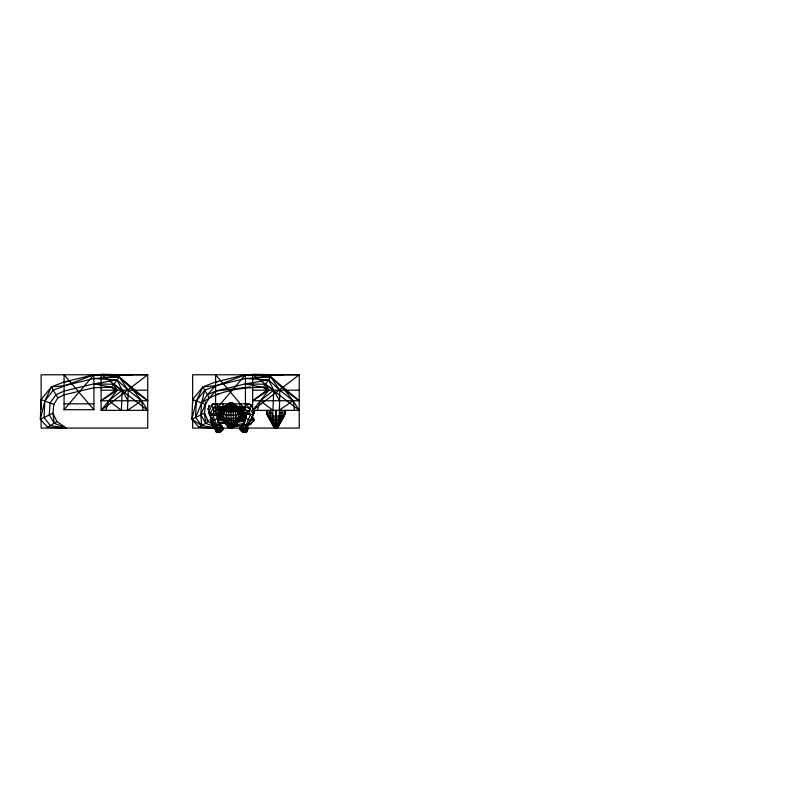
<?xml version="1.0" encoding="UTF-8"?>
<svg xmlns="http://www.w3.org/2000/svg" width="807" height="807" viewBox="0 0 807 807"><rect width="100%" height="100%" fill="white"/><g stroke="black" fill="none" stroke-linecap="round" stroke-linejoin="round"><path stroke-width="1.21" d="M266.835 410.36L267.561 415.756L273.724 427.085L275.933 428.467L278.133 427.085L284.306 415.756L285.032 410.36M213.754 415.252C215.166 414.869 211.565 415.403 214.38 414.717M285.779 410.36L285.042 413.84L277.84 426.479L278.133 427.085L275.933 428.467L276.004 410.36M229.138 425.793L229.571 426.691L229.158 425.723M216.7 414.949L215.903 415.272L216.811 414.132M215.358 427.71L201.811 425.612L191.864 419.237L196.363 401.008L202.88 386.916L215.59 381.953L245.439 374.781L270.738 376.919L279.787 390.205L279.242 419.226L275.933 428.366L272.615 419.226L273.704 390.205L268.56 379.946L245.439 378.513L215.59 385.726L202.88 386.916L192.631 399.566L191.864 419.237L199.057 427.286L215.328 427.982M209.638 405.79L208.66 406.96L209.618 405.881M97.576 375.598L93.925 374.781L53.252 390.144L44.849 401.008L44.042 417.471L50.296 425.612L66.315 428.083L54.18 423.241L52.969 413.204L40.35 419.237L44.849 401.008L51.366 386.916L64.076 385.726L93.925 378.513L117.045 379.946L122.19 390.205L121.383 410.36L108.874 400.746L101.117 410.36L147.721 410.36L141.588 400.746L133.195 390.205L119.224 376.919L93.925 374.781L64.076 381.953L51.366 386.916L41.117 399.566L40.35 419.237L47.542 427.286L66.315 428.083L56.934 421.567L52.969 413.204L53.807 404.448L57.811 397.972L64.076 394.855L93.925 387.713L111.77 387.31L115.068 389.045M54.18 423.241L49.277 414.969L50.074 403.016L55.935 394.744L64.076 391.072L93.925 383.85L117.045 379.946L128.273 390.205L141.588 400.746L127.466 410.36L128.273 390.205L119.224 376.919L93.925 378.513M284.952 414.354L281.593 415.978L272.746 416.14L270.426 410.36L270.264 415.978L271.374 420.79L274.935 428.366L276.922 428.366L277.82 427.367L276.922 428.366M227.836 426.721L232.103 427.448L235.24 420.598L235.594 411.782C237.772 411.126 243.704 411.953 243.472 408.493C236.481 404.499 225.657 404.499 218.667 408.493L219.08 412.75L218.546 409.109L243.603 409.109L243.169 412.377M238.479 419.408L234.746 425.491L237.046 423.272L238.287 419.247L236.996 423.453L232.154 427.801L233.626 426.54L233.556 425.521M210.264 412.609L209.527 413.567L210.314 412.851L209.699 412.155L210.314 412.851L209.86 413.255M227.937 426.035L228.169 425.561L229.38 427.841L229.148 426.933L229.642 427.801L228.088 426.661L228.139 425.582L228.734 427.105L232.043 427.387L229.591 427.417A3.46 1.443 0 0 1 227.433 426.126L228.018 425.158M207.792 409.401L207.823 408.675M208.488 408.261L208.731 409.744M208.569 409.028L208.599 408.322M204.766 390.144L201.589 403.016L200.782 414.969L201.811 425.612L195.556 417.471L196.363 401.008L204.766 390.144L245.439 374.781L249.091 375.598M233.334 411.782L233.233 424.149L227.957 423.584L220.604 416.452L219.847 414.596M218.384 421.204L218.949 423.594L222.066 426.378L223.065 429.122L219.877 432.229L217.991 432.512L216.145 428.598L215.55 428.88L217.224 432.391L216.447 432.27L215.449 429.526L215.651 425.844L208.67 412.448L212.231 420.901L215.983 427.286M242.362 414.223L241.545 416.452L233.233 424.149L236.32 421.859L239.669 417.522L232.295 425.884L229.844 425.884L222.47 417.522C223.66 421.879 230.146 422.747 229.955 427.438L233.193 427.165L234.091 426.661L234.05 425.531M228.805 411.782L228.906 424.149L226.908 420.598L226.545 411.782L221.683 411.106L218.586 409.492L243.553 409.492L243.23 411.661M209.608 410.259L211.938 404.781L213.794 403.833L249.111 403.833L250.967 404.781L254.225 412.448L247.255 425.844L247.719 429.223L246.448 432.27L245.671 432.391L246.448 432.27L247.204 430.625L248.415 423.231M243.684 432.33L245.641 428.103L245.066 427.74L243.553 431.352L242.584 431.916L242.483 430.847L241.071 430.817L242.342 426.449L241.636 427.982L242.705 428.487L243.401 426.953L243.976 427.317L242.039 431.523L242.544 430.413L243.139 430.696M247.356 428.88L245.792 432.421L244.36 432.431L245.651 428.023L244.955 429.556L245.953 430.494L247.204 430.625L247.356 428.88L244.299 429.707L243.3 428.769L243.996 427.236L242.584 431.916M225.274 420.114L222.954 420.134L219.05 416.947L219.322 413.941M228.774 425.612C227.988 426.913 225.012 423.645 224.891 422.172M217.043 431.987L218.536 432.431L217.355 429.838L217.254 428.023L217.84 427.74L219.353 431.352L220.311 431.916L220.351 430.413L219.282 430.918L219.877 432.229M205.846 402.017L204.484 413.204L205.694 423.241L215.62 427.206M238.015 420.114L239.951 420.134C251.391 408.09 245.742 413.688 244.319 424.785L247.719 429.223L246.619 431.553M229.027 425.824L229.571 426.691L229.41 426.025M212.645 414.465C212.947 413.85 211.757 415.06 212.13 415.292M267.964 410.36L267.359 414.949L272.161 422.707L279.696 422.707L284.498 414.899M280.079 422.253L280.554 421.335L280.11 421.96M217.527 414.697L217.87 414.405M218.102 431.483L217.991 432.512L216.447 432.27L215.187 429.223L215.651 425.844L214.48 423.231M245.358 417.612L245.691 415.302M230.136 426.52L230.005 427.428L232.184 427.438L236.259 424.25L237.248 422.172L234.756 423.544L233.001 426.964M241.071 430.817L240.304 429.344M246.448 432.27L243.018 432.229L239.83 429.122L240.829 426.378L243.956 423.594L244.793 420.003M240.829 430.06L242.342 426.449M241.747 426.167L240.577 427.478L241.051 427.7C239.356 433.208 240.92 425.319 242.322 426.53M244.36 432.431L244.198 431.2L244.793 431.483M242.988 411.752L243.472 408.493L218.667 408.493L218.969 412.377M212.191 415.232L211.565 414.859L212.786 414.263M245.772 403.833L243.492 412.942L248.869 411.126L250.967 404.781L245.772 403.833L249.948 408.735L253.237 414.213L250.412 414.737L246.488 413.103L244.017 416.947L239.951 420.528L237.631 420.578M210.859 413.588L210.385 414.354L210.758 413.255L211.515 413.799L210.93 414.596L210.97 413.265M284.397 415.242L277.386 427.66L274.037 427.367L272.705 424.24L274.017 426.479M223.862 419.247L225.143 421.728L229.995 426.6L232.154 426.6L235.008 422.586L238.297 419.741M277.386 427.66L281.007 419.055L281.441 410.36L279.111 416.14M215.156 414.576L214.743 415.655L215.671 414.556M223.216 412.528L219.615 411.499L217.497 412.72L217.254 413.951L217.698 414.788L219.423 414.778L224.407 413.557M252.944 410.299L254.225 412.448L250.674 420.901L247.255 425.844L243.522 423.968L245.267 415.323M232.951 426.953L232.154 427.801L232.951 427.115M237.187 407.162L236.37 405.588L234.131 404.821L232.951 403.248L230.984 403.066L229.027 403.248L226.414 405.588L225.607 405.477L224.689 407.031M217.043 414.475L216.004 415.302L216.447 414.818M209.87 413.335L209.205 413.033L210.012 412.296M240.244 429.778L239.83 429.122L240.829 426.378L243.956 423.594L244.138 424.189M240.526 430.424L240.002 428.406L241.091 426.076L244.309 424.785L245.853 425.561L250.412 414.737L248.869 411.126L244.541 409.704L248.869 411.126L243.845 416.947L238.015 419.701M216.629 414.667C216.891 413.063 216.165 416.624 216.942 414.122M243.3 431.16L243.018 432.229L243.553 431.352L244.138 431.634M208.983 412.155C208.115 411.974 208.882 411.57 209.124 411.479M274.471 427.66L271.313 421.335L272.937 425.36L274.209 426.217L278.324 425.935L280.009 422.101M218.536 432.431L218.697 431.2L219.211 432.33L217.254 428.023M242.514 412.226L243.139 410.057L219.01 410.057L219.635 412.226M277.84 426.479L279.232 424.764L280.765 419.66M217.497 412.72L217.698 413.688L221.774 414.031L222.006 413.255L224.407 412.861M238.055 419.045L237.934 421.143L235.008 422.586L234.373 423.988M216.276 431.553L215.187 429.223L218.717 424.341M223.852 419.741L225.395 422.878L228.31 426.046L230.005 427.428L232.144 427.428L234.191 423.584L241.565 416.079M218.909 427.236L220.412 430.847L221.824 430.817L222.006 429.627L220.936 430.131L221.39 431.13L219.494 426.953L218.909 427.236L220.311 431.916M105.798 410.36L108.874 400.746L117.267 390.205L113.938 384.283L93.925 383.85L111.77 387.31L115.391 390.205L101.117 400.746L147.721 400.746L119.224 376.919L111.77 387.31M257.312 410.36L260.389 400.746L268.781 390.205L265.453 384.283L245.439 383.85L215.59 391.072L207.449 394.744L201.589 403.016L195.556 417.471M233.364 426.792L232.648 426.116L233.364 426.792L232.154 427.801L232.759 427.296M230.681 406.052L231.448 403.833L232.224 406.052M240.657 416.866L239.951 420.528M215.358 415.403C213.23 415.655 216.629 415.544 215.489 414.505M241.444 412.75L242.231 410.571L219.918 410.571L220.704 412.75M281.401 420.407L278.879 424.381M245.953 430.494L246.75 428.598L244.904 432.512M242.302 414.596L241.545 416.452C235.513 419.045 224.992 420.366 220.472 415.454L220.684 415.01M270.426 410.36L268.267 415.534L271.788 422.253L266.814 413.84L267.823 412.508M250.15 386.906L215.59 391.072L209.326 397.972L205.321 404.448L200.782 414.969L205.694 423.241M238.983 418.056L237.006 421.728L234.282 424.462M227.635 425.39L228.401 427.024L232.033 427.337M227.645 425.37L227.382 425.965L227.735 425.319M232.013 426.52L232.144 427.428L234.595 424.038L236.945 423.08M228.411 427.135L227.645 425.511M227.483 426.106L227.745 425.531M241.959 430.131L241.505 431.13L243.401 426.953L241.575 428.416L240.577 427.478M244.36 429.274L245.066 427.74L243.23 429.203L242.231 428.265M233.314 427.105L234.434 425.985L233.394 424.916L234.151 425.37L234.101 426.681L229.551 427.448M227.756 426.54L229.763 427.206L228.078 426.55L228.119 425.531M228.119 425.723L228.774 427.115L232.245 427.317L229.41 427.286L228.613 426.439M233.314 425.067L234.413 426.106L233.354 427.145A3.46 1.443 0 0 1 229.571 427.458M224.608 420.77L225.143 423.453L227.998 425.017L229.955 427.438L228.845 426.288L228.774 424.613L224.982 420.851M233.314 424.926L234.413 425.965L233.354 426.953M214.733 415.262L215.146 415.625M241.737 414.243L240.365 417.017L235.654 422.424L227.897 422.969L226.495 422.424L221.784 417.017L219.938 413.315M246.014 430.06L246.75 428.598M269.871 417.683L269.498 418.43L272.978 424.381M234.091 426.489L233.334 426.943L234.393 426.076M224.971 407.253L225.758 405.739L226.636 405.961L229.097 403.682L230.984 403.419L232.89 403.54L235.392 405.82L236.441 405.457L237.278 407.031M224.78 407.162L225.607 405.588L226.464 405.729L229.037 403.389L232.93 403.318L235.503 405.628L236.36 405.477L235.553 405.588L232.951 403.248M225.072 407.222L225.839 405.76M213.219 415.181L213.663 415.282M224.992 407.091C225.193 404.226 228.129 406.698 229.077 403.54L232.89 403.611L235.503 405.729M224.8 407L225.607 405.477M227.897 426.005L229.349 427.811L229.662 426.55M219.06 411.863L217.133 403.833L212.947 408.735L209.669 414.213L211.555 414.566M208.942 406.859L209.618 405.497L208.66 406.96L209.215 406.466M208.741 411.681L208.952 410.844L208.438 411.913M211.656 415.03L212.231 414.384M213.29 415.141L213.734 414.848M280.463 421.526L282.198 418.944L281.986 417.683M216.296 430.343L215.55 428.88L215.701 430.625L216.357 430.777L216.942 430.494L216.145 428.598L218.011 429.99L220.25 428.921L221.148 426.167L223.065 429.122L222.661 429.778L222.066 430.06L220.563 426.449M221.007 430.565L219.494 426.953L221.32 428.416L222.318 427.478L222.066 426.378L218.949 423.594L219.373 423.968L218.586 424.785L215.651 425.844M213.492 425.128L210.445 419.761L211.777 417.703L210.203 419.842L212.554 425.198L214.793 423.907M235.109 418.369L238.741 411.459L223.398 411.459L227.029 418.369M209.023 405.941L209.618 405.81M209.144 406.274L208.7 406.92L208.811 406.335M217.497 413.588L217.254 412.992L217.698 414.788L217.698 413.688L219.423 414.778L219.292 413.729L222.006 413.255M210.203 419.842L211.585 417.804M213.361 403.762L212.594 403.661M213.038 419.499L210.445 419.761L211.908 417.754M279.605 423.564L280.059 422.101M246.801 424.916L250.513 424.492L254.195 419.842L252.117 416.795M279.525 400.746L273.704 390.205L260.389 400.746L252.631 410.36L299.236 410.36L293.102 400.746L284.71 390.205L270.738 376.919L245.439 378.513M236.653 421.476L239.558 417.955M213.895 415.494L214.168 414.546M232.93 403.389L229.037 403.389L226.464 405.628M64.076 409.704L93.925 374.781L93.925 409.704L64.076 409.704L64.076 374.781L93.925 409.704M219.322 409.704L215.59 409.704L245.439 374.781L245.439 409.704L242.947 409.704M207.449 394.744L215.59 385.726M232.638 427.508L229.148 427.508L228.421 426.792L229.662 425.541M216.004 424.653L215.217 425.46L215.449 429.526M234.252 422.969L239.386 417.532L241.051 413.83C234.595 415.565 227.544 415.565 221.088 413.83L222.762 417.532L227.897 422.969M229.047 425.38L228.27 426.146L229.41 427.286M235.24 420.598L237.823 418.066L240.466 411.106L221.683 411.106L224.326 418.066L226.908 420.598L235.24 420.598L239.084 418.954M235.856 422.202L236.602 421.567L232.598 425.289L229.551 425.289L222.581 417.955M236.37 405.588L235.331 405.961L232.87 403.682L230.984 403.5L229.097 403.682L226.464 405.729M234.191 423.584L232.709 424.986L229.44 424.986L227.957 423.584L230.035 423.584M228.421 426.792L229.017 426.146M210.819 414.556L210.647 413.991M219.252 416.664L217.386 418.349L219.211 416.805M244.178 424.341L245.853 425.561L244.309 424.785L243.522 423.968L243.956 423.594L233.062 425.057M222.793 413.729L223.418 413.174L221.774 414.031M210.445 419.761L212.211 418.228M268.408 416.725C271.041 420.77 280.826 420.77 283.449 416.725L283.146 415.978M108.874 400.746L122.19 390.205L128.01 400.746M222.661 429.778L221.148 426.167L222.661 429.778L223.065 429.122M201.589 403.016C219.111 390.154 242.12 387.441 263.284 387.31L270.738 376.919L299.236 400.746L252.631 400.746L266.905 390.205L265.453 384.283L273.704 390.205M220.029 417.653L218.132 419.045L221.713 418.561M221.138 427.024L222.066 426.378L221.007 426.883M278.98 410.36L293.102 400.746L279.787 390.205L268.56 379.946L245.439 383.85L265.624 387.955M233.717 425.692L233.062 427.105L233.657 425.41M278.758 423.11L279.151 424.179L278.415 424.613L272.746 424.149M101.117 400.746L117.267 390.205M252.631 400.746L268.781 390.205M233.021 427.115L234.02 426.076L233.657 425.582L233.677 426.711L233.677 425.531M47.542 427.286L56.934 421.567M199.057 427.286L208.448 421.567L215.953 426.782M233.193 426.923L233.959 426.469M233.193 427.165L233.959 426.721M225.869 422.707L225.143 423.453L227.544 424.038L228.663 426.167M233.838 426.046L234.756 425.279M217.133 403.833L211.938 404.781L214.026 411.126L212.493 414.737L217.043 425.561L219.373 423.968L217.396 414.122M217.043 425.561L218.586 424.785L216.034 413.103L219.05 416.947L222.954 418.873L222.954 420.528L225.274 420.578M233.162 422.969L231.074 424.149L228.986 422.969M234.756 424.916L233.364 426.015M226.474 423.786L225.91 424.068L227.392 424.916M191.864 419.237L204.484 413.204L208.448 421.567L206.743 420.094M215.187 429.223L221.804 426.076L222.893 428.406L221.834 428.91M221.219 427.71L222.278 427.206M216.881 430.06L217.355 429.838L216.942 430.494L216.145 428.598M218.536 429.274L219.01 429.052L217.84 427.74L218.596 429.707M222.318 427.478L220.25 428.921M218.758 431.634L219.353 431.352M241.535 412.922L242.524 412.468M213.431 414.334L216.417 413.103M212.947 408.735L217.648 406.758L222.954 407.071L222.954 403.833M215.59 394.855L219.03 393.584M279.04 420.911L281.32 420.124L280.483 420.79L272.827 420.911L270.537 420.124L272.827 420.911M238.933 412.528L242.524 411.499L244.652 412.72L244.894 413.951L244.45 414.788L242.725 414.778L237.732 412.861L237.732 413.557L239.356 413.729L237.732 412.861M234.151 425.017L235.029 424.764M279.242 419.226L282.208 418.419M237.076 420.951L244.4 419.317M239.649 420.467L244.531 419.388L239.598 420.447M219.514 423.998L225.536 422.878M236.522 422.515L244.642 421.012M218.687 424.068L226.051 422.707M217.799 422.888L224.86 421.658M230.893 427.539L233.173 426.439L242.988 425.279M250.674 420.901L244.793 417.713M218.485 420.598L223.287 419.872M220.725 418.641L218.263 418.964L220.583 418.662M240.365 414.031L244.45 413.688L244.894 412.992L244.45 414.788L244.45 413.688L242.725 414.778L242.846 413.729L238.731 413.174L240.365 414.031L240.143 413.255M64.076 381.953L70.3 381.237M215.59 381.953L218.082 381.661M247.931 424.714L250.513 424.492M233.213 426.469L241.858 425.481M215.721 414.556L215.166 414.959M228.734 418.47L233.415 418.47M101.117 390.205L147.721 390.205M252.631 390.205L299.236 390.205M64.076 403.833L93.925 403.833M222.349 406.678L239.8 406.678M220.846 407.051L241.303 407.051M219.696 407.626L242.453 407.626M219.111 408.049L243.038 408.049M226.545 411.782L235.594 411.782M217.033 414.062L218.889 416.947L221.007 416.947M241.898 416.947L244.017 416.947M224.285 420.972L225.889 424.25L227.392 424.25M226.071 424.432L227.392 424.432L227.392 425.491L227.12 424.764M275.933 427.387L277.235 427.982M215.308 428.083L192.631 428.083L192.631 419.408M222.833 428.083L240.375 428.083M247.89 428.083L274.188 428.083M276.69 428.083L299.236 428.083L299.236 374.781L252.631 374.488L252.631 410.36L299.236 374.781L192.631 374.781L192.631 403.288M41.117 409.492L41.117 374.781L147.721 374.781L101.117 410.36L101.117 374.488L147.721 374.781L147.721 428.083L41.117 428.083L41.117 419.408M299.236 410.36L252.631 374.488L283.893 374.781M147.721 410.36L101.117 374.488L132.378 374.781M252.631 374.488L275.933 374.64M101.117 374.488L124.419 374.64M216.034 413.103L219.05 416.947M244.541 412.992L250.412 414.737M272.746 416.14L268.267 415.534L266.915 414.354M230.893 427.801L227.645 426.52M229.541 427.347L230.903 427.458M217.537 417.612L218.112 417.713L216.952 418.742L212.231 420.901M225.758 405.618L226.585 405.82M228.179 426.58L229.824 427.226M269.649 418.419L272.615 419.226M228.119 426.51L229.753 427.196L227.836 426.469M228.442 426.953L227.483 425.965L229.591 427.276M227.957 423.584L229.884 424.149M226.908 420.598L223.065 418.954M254.195 419.842L251.36 419.499L248.929 422.807L250.402 424.421L253.953 419.761L251.945 416.735L253.953 419.761L252.49 417.754M219.413 412.942L214.026 411.126L218.354 409.704L214.026 411.126L216.236 413.113M273.724 422.807L271.858 422.101L272.262 423.564M192.631 399.566L205.321 404.448M41.117 399.566L53.807 404.448M218.586 424.785L221.804 426.076M212.241 414.949L211.757 415.151M249.948 408.735L245.247 406.758L239.951 407.071L239.951 403.833M219.615 412.468L220.604 412.922M241.091 426.076L247.719 429.223M240.829 426.378L241.898 426.883M241.676 427.71L244.4 429.011M246.609 430.343L247.204 430.625M240.002 428.406L241.061 428.91M239.83 429.122L241.485 429.909M265.483 388.47L263.284 387.31L266.905 390.205M225.889 424.25L228.774 426.015M228.462 427.115L227.403 426.076M233.314 424.865L234.393 425.904M233.354 425.077L234.111 425.551M228.088 426.489L228.714 426.903M210.92 414.273L210.314 414.203M122.19 390.205L113.938 384.283L115.391 390.205M284.71 390.205L299.236 400.746M133.195 390.205L147.721 400.746M244.652 413.588L243.734 411.953M260.389 400.746L272.897 410.36M242.715 416.785L244.652 418.288M224.568 420.417L223.166 418.056M225.99 421.97L225.567 421.577L227.624 423.211L227.998 425.017M271.404 421.526L270.466 420.407M242.968 416.836L244.824 418.359M244.269 416.008L246.105 417.602M218.889 416.947L222.954 420.528M232.739 425.38L233.516 426.146M274.622 427.982L274.037 427.367L274.935 428.366M225.496 421.476L220.583 416.079L219.776 414.223M245.439 409.704L215.59 374.781L215.59 409.704M222.066 430.06L222.137 429.495M220.412 430.847L220.856 431.523L220.351 430.413M253.015 410.531L254.225 412.448L252.773 410.097M202.88 386.916L209.326 397.972M51.366 386.916L57.811 397.972M227.856 424.462L224.729 422.374M222.006 429.627L222.369 430.424M220.664 428.265L221.824 430.817M227.776 423.988L227.14 422.586L224.205 421.143L223.67 419.408M281.441 410.36L283.59 415.534M266.088 410.36L266.794 412.185M278.859 423.393L279.151 424.179M267.47 415.242L267.561 415.756C271.767 419.075 279.131 418.319 283.842 416.362L284.498 414.949L283.893 410.36M293.102 400.746L294.555 410.36M141.588 400.746L143.041 410.36M229.006 426.913L229.642 427.801L229.148 426.933M243.573 413.941L243.845 416.947M247.255 425.844L247.456 429.526M275.863 410.36L275.933 416.14M234.746 424.432L234.746 425.491M234.151 403.833L234.151 406.052M231.448 403.833L231.448 406.103M231.074 406.234L231.074 427.438M228.754 403.833L228.754 406.052M218.415 411.953L218.415 412.912M232.013 427.266A2.935 1.221 0 0 1 228.825 427.004"/></g></svg>
